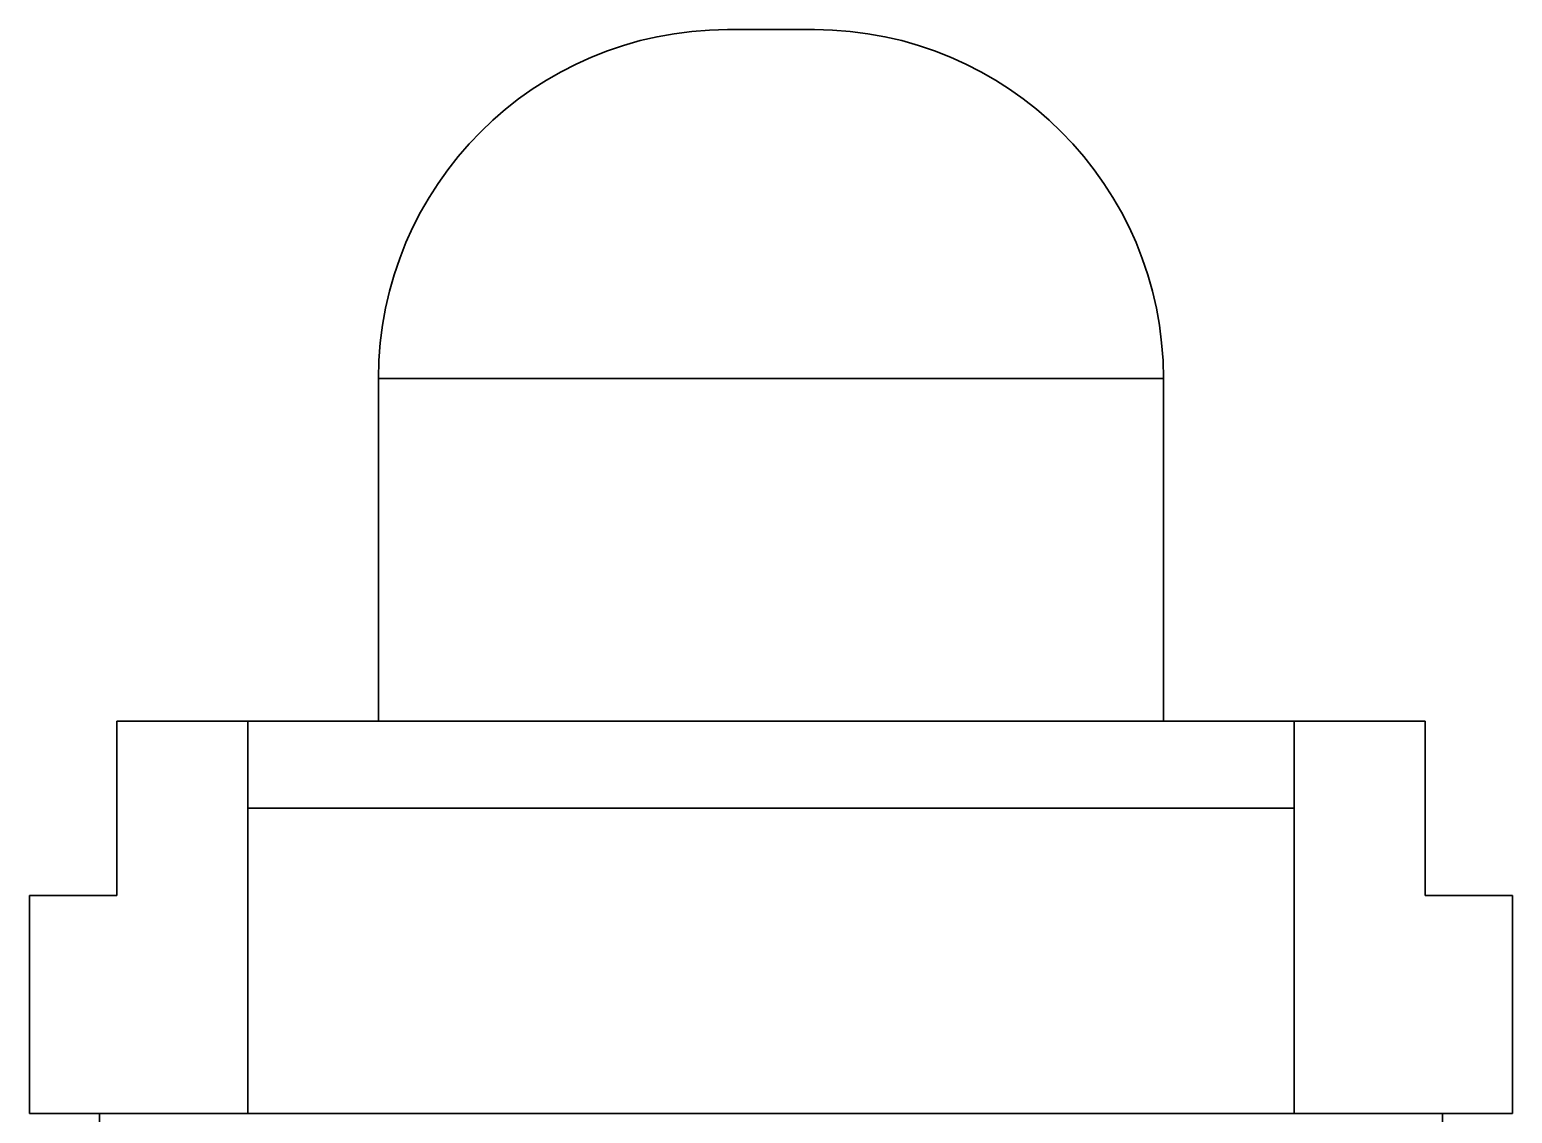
# Model space of a CAD drawing. Header units: millimetres. Extents: x -105 to 105, y -148 to 148.
# Drawn here: x -7.54 to 9.46, y 103.99 to 116.42 of the extents above; entities that cross this region are included whole.
import ezdxf

# ---------------------------------------------------------------- set-up
doc = ezdxf.new("R2010")
doc.units = ezdxf.units.MM
doc.layers.add('粗实线层', color=7, linetype='Continuous', lineweight=35)

msp = doc.modelspace()

# ---------------------------------------------------------------- linework, layer by layer
at = {"layer": '粗实线层', "color": 7, "lineweight": 35, "ltscale": 0.1925}
for p, q in [((0.46, 116.421), (1.2, 116.421)), ((0.721, 116.421), (0.46, 116.421)), ((1.46, 116.421), (0.721, 116.421)), ((1.2, 116.421), (1.46, 116.421)), ((3.118, 112.421), (-3.54, 112.421)), ((-3.54, 108.49), (-3.54, 112.421)), ((5.46, 112.421), (3.118, 112.421)), ((5.46, 108.49), (5.46, 112.421)), ((-6.54, 106.49), (-6.54, 108.49)), ((-5.04, 108.49), (-6.54, 108.49)), ((-5.04, 108.49), (-5.04, 107.49)), ((6.96, 108.49), (-5.04, 108.49)), ((6.96, 108.49), (6.96, 107.49)), ((8.46, 108.49), (6.96, 108.49)), ((8.46, 106.49), (8.46, 108.49)), ((6.96, 107.49), (-5.04, 107.49)), ((-5.04, 107.49), (-5.04, 103.99)), ((6.96, 107.49), (6.96, 103.99)), ((-6.54, 106.49), (-7.54, 106.49)), ((-7.54, 103.99), (-7.54, 106.49)), ((8.46, 106.49), (9.46, 106.49)), ((9.46, 103.99), (9.46, 106.49)), ((-6.54, 103.99), (-7.54, 103.99)), ((-6.74, 103.99), (-7.24, 103.99)), ((-6.74, 103.69), (-6.74, 103.99)), ((8.66, 103.99), (-6.74, 103.99)), ((8.46, 103.99), (9.46, 103.99)), ((8.66, 103.69), (8.66, 103.99)), ((9.16, 103.99), (8.66, 103.99))]:
    msp.add_line(p, q, dxfattribs=at)
for centre, start, end in [((0.46, 112.421), 90, 180), ((1.46, 112.421), 360, 90)]:
    msp.add_arc(centre, 4, start, end, dxfattribs=at)

doc.saveas('drawing.dxf')
